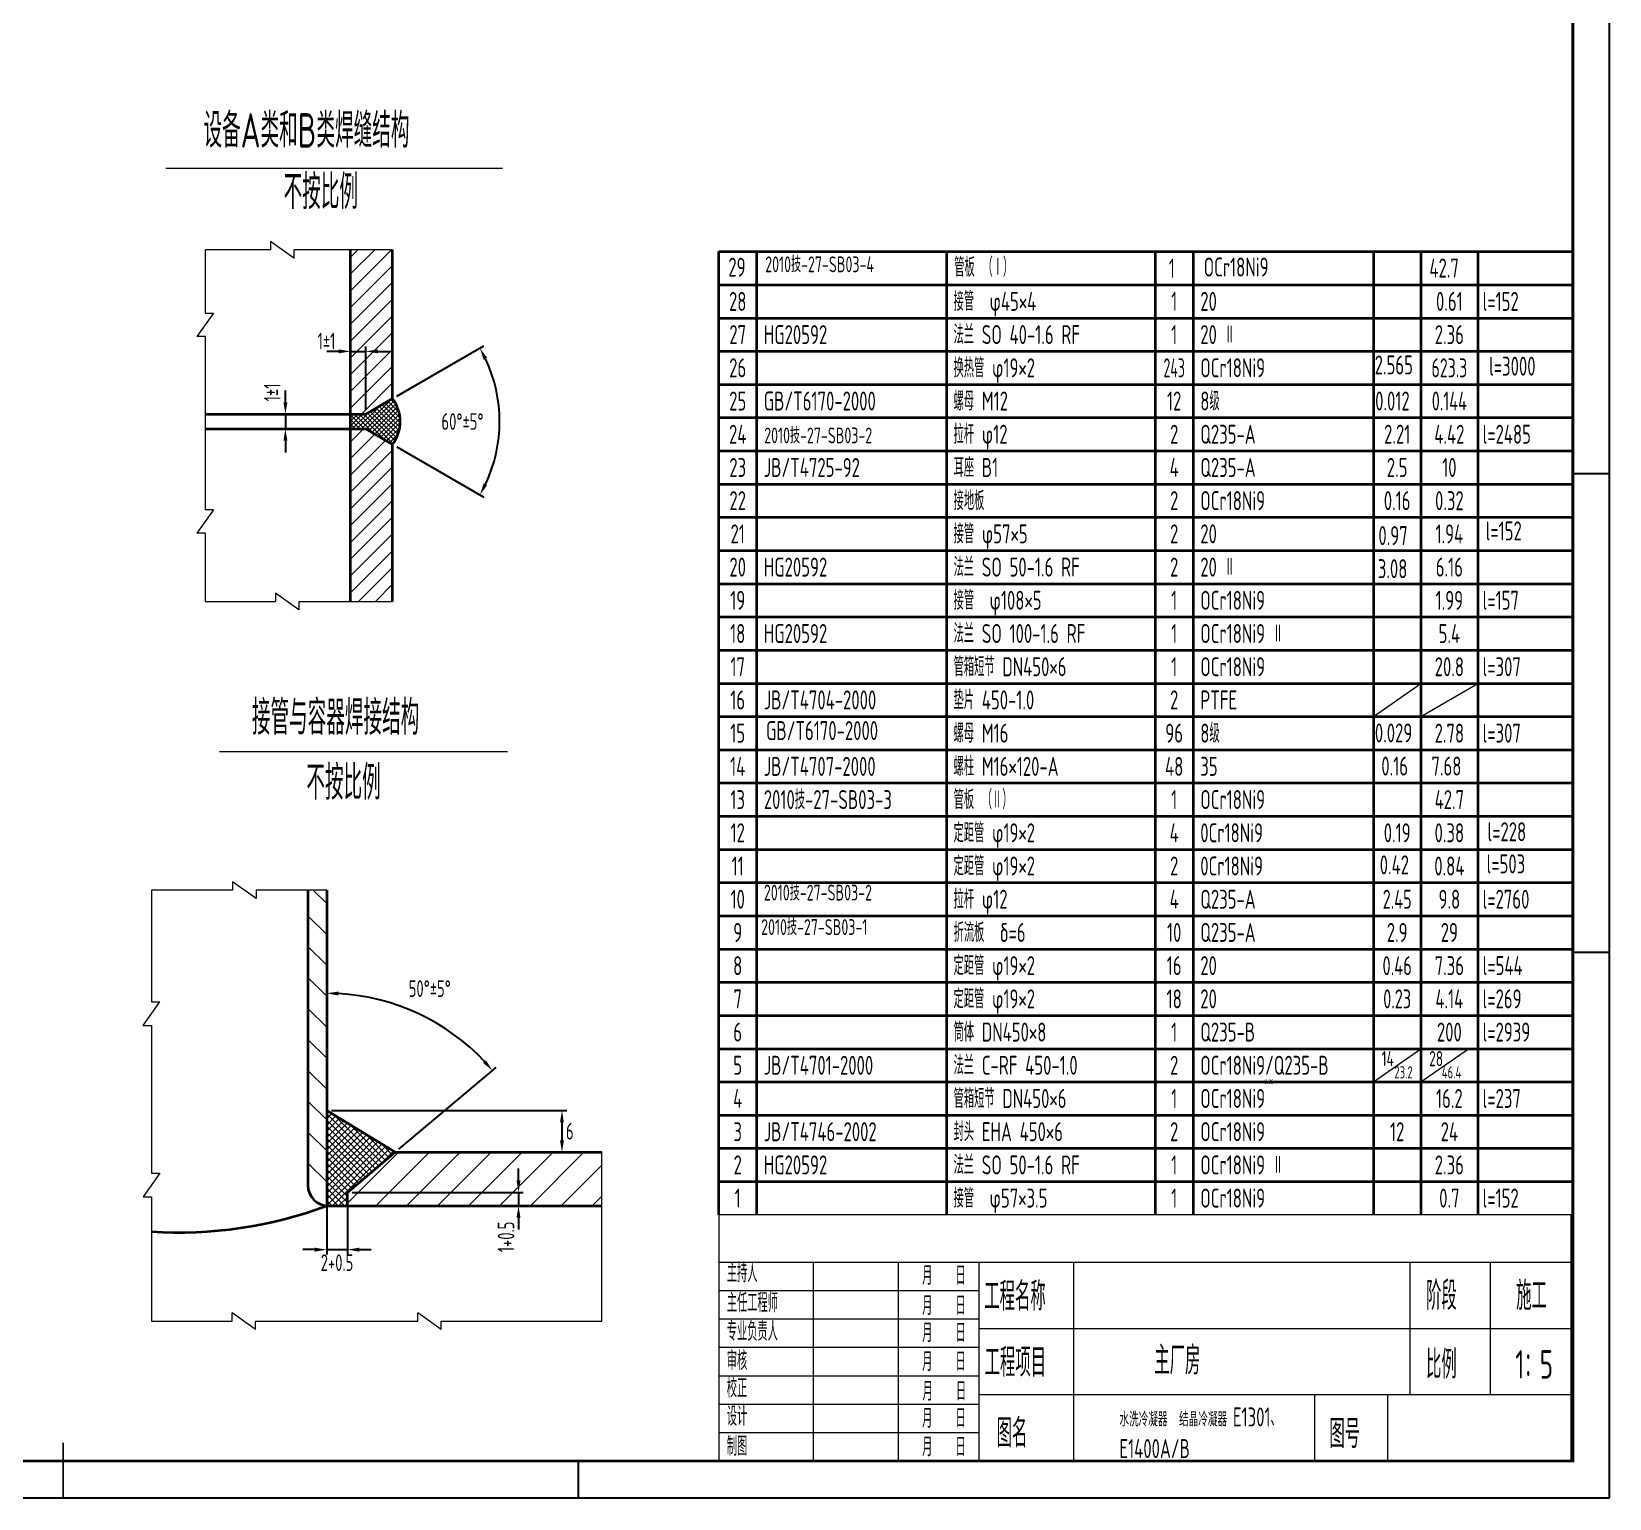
# Model space of a CAD drawing. Header units: millimetres. Extents: x -2894 to 367, y -1685 to 2915.
# Drawn here: x -1297 to 366, y -1685 to -139 of the extents above; entities that cross this region are included whole.
import ezdxf
from ezdxf.enums import TextEntityAlignment as Align

# ---------------------------------------------------------------- set-up
doc = ezdxf.new("R2010")
doc.units = ezdxf.units.MM
doc.header["$MEASUREMENT"] = 0
doc.header["$PDMODE"] = 3
doc.header["$PDSIZE"] = 5
for name, pattern in [('ACAD_ISO04W100', [30, 24, -3, 0, -3]), ('ACAD_ISO05W100', [33, 24, -3, 0, -3, 0, -3]), ('XX', [4.5, 3, -1.5])]:
    doc.linetypes.add(name, pattern=pattern)
doc.layers.get('0').update_dxf_attribs({"color": 6, "linetype": 'XX'})
doc.layers.get('Defpoints').update_dxf_attribs({"linetype": 'CONTINUOUS'})
doc.layers.add('4', color=3, linetype='CONTINUOUS')
for name, color, linetype, lineweight in [('中心线', 1, 'ACAD_ISO04W100', 18), ('双点划线', 5, 'ACAD_ISO05W100', 18), ('标注', 7, 'CONTINUOUS', 18), ('粗实线', 4, 'CONTINUOUS', 70), ('细实线', 7, 'CONTINUOUS', 18)]:
    doc.layers.add(name, color=color, linetype=linetype, lineweight=lineweight)
doc.styles.add('HGCAD', font='gbenor.shx', dxfattribs={"width": 0.75, "bigfont": 'gbcbig.shx'})
doc.dimstyles.new('HGCAD$0', dxfattribs={"dimscale": 5, "dimtxt": 3.5, "dimasz": 2.5, "dimexe": 1, "dimexo": 1, "dimgap": 1, "dimtad": 1, "dimdec": 0, "dimdsep": 46, "dimtxsty": 'HGCAD', "dimcen": 0, "dimadec": 0, "dimazin": 0, "dimtfac": 1, "dimtdec": 0, "dimtix": 1, "dimtmove": 2, "dimatfit": 0, "dimfxl": 0, "dimtolj": 1, "dimarcsym": 0})
doc.dimstyles.new('HGCAD$2', dxfattribs={"dimscale": 5, "dimtxt": 3.5, "dimasz": 2.5, "dimexe": 1, "dimexo": 1, "dimgap": 1, "dimtad": 2, "dimtih": 1, "dimdec": 0, "dimdsep": 46, "dimtxsty": 'HGCAD', "dimcen": 0, "dimadec": 0, "dimazin": 0, "dimtfac": 1, "dimtdec": 0, "dimtix": 1, "dimtmove": 2, "dimatfit": 0, "dimfxl": 0, "dimtolj": 1, "dimarcsym": 0})

# ---------------------------------------------------------------- blocks, each defined once
blk = doc.blocks.new('HGCAD#HGTFMXB~HGCAD明细表')
at = {"color": 4}
for p, q in [((-180, 0), (-180, 7)), ((-172, 0), (-172, 7)), ((-132, 0), (-132, 7)), ((-88, 0), (-88, 7)), ((-80, 0), (-80, 7)), ((-42, 0), (-42, 7)), ((-32, 0), (-32, 7)), ((-20, 0), (-20, 7))]:
    blk.add_line(p, q, dxfattribs=at)
at = {"color": 7, "linetype": 'Continuous', "lineweight": 35}
blk.add_line((-180, 7), (0, 7), dxfattribs=at)
at = {"color": 7, "linetype": 'Continuous', "lineweight": 35, "style": 'HGCAD', "width": 0.75, "flags": 8}
for tag, p in [('NO', (-176, 3.5)), ('NUM', (-84, 3.5)), ('ONE', (-37, 3.5)), ('ALL', (-26, 3.5))]:
    blk.add_attdef(tag, text='', height=4, dxfattribs=at).set_placement(p, align=Align.MIDDLE)
for tag, p in [('PARTNO', (-170.5, 3.5)), ('PARTNAME', (-130.5, 3.5)), ('MATERIAL', (-78.5, 3.5)), ('NOTICE', (-19, 3.5))]:
    blk.add_attdef(tag, text='', height=4, dxfattribs=at).set_placement(p, align=Align.MIDDLE_LEFT)
blk = doc.blocks.new('*D32')
at = {"layer": 'Defpoints', "color": 0, "linetype": 'ByBlock'}
for p in [(-985.8, -1044.1), (-860.4, -1190.4), (-913.6, -1320.5), (-963.9, -1362.7), (-985.8, -1377)]:
    blk.add_point(p, dxfattribs=at)
at = {"layer": '中心线', "color": 0, "linetype": 'ByBlock', "lineweight": -2}
blk.add_line((-909.8, -1317.3), (-807.2, -1231.2), dxfattribs=at)
blk.add_arc((-985.8, -1381.1), 228.2, 43.1387, 86.8613, dxfattribs=at)
at = {"layer": '中心线', "color": 0, "linetype": 'ByBlock'}
for points in [[(-973.4, -1155.3), (-973.3, -1151.1), (-985.8, -1152.9)], [(-817.8, -1223.7), (-820.9, -1226.4), (-811, -1234.4)]]:
    blk.add_solid(points, dxfattribs=at)
at = {"layer": '中心线', "color": 0, "linetype": 'ByBlock', "insert": (-877.2, -1148), "char_height": 17.5, "attachment_point": 5, "style": 'HGCAD'}
blk.add_mtext('\\A1;50°±5°', dxfattribs=at)
blk = doc.blocks.new('*D33')
at = {"layer": 'Defpoints', "color": 0, "linetype": 'ByBlock'}
for p in [(-985.8, -1276.4), (-913.6, -1320.5), (-737.8, -1320.5)]:
    blk.add_point(p, dxfattribs=at)
at = {"layer": '中心线', "color": 0, "linetype": 'ByBlock', "lineweight": -2}
for p, q in [((-980.8, -1276.4), (-732.8, -1276.4)), ((-737.8, -1288.9), (-737.8, -1308)), ((-908.6, -1320.5), (-732.8, -1320.5))]:
    blk.add_line(p, q, dxfattribs=at)
at = {"layer": '中心线', "color": 0, "linetype": 'ByBlock'}
for points in [[(-739.9, -1288.9), (-735.8, -1288.9), (-737.8, -1276.4)], [(-739.9, -1308), (-735.8, -1308), (-737.8, -1320.5)]]:
    blk.add_solid(points, dxfattribs=at)
at = {"layer": '中心线', "color": 0, "linetype": 'ByBlock', "insert": (-729.6, -1298.4), "char_height": 17.5, "attachment_point": 5, "style": 'HGCAD'}
blk.add_mtext('\\A1;6', dxfattribs=at)
blk = doc.blocks.new('*D34')
at = {"layer": 'Defpoints', "color": 0, "linetype": 'ByBlock'}
for p in [(-963.9, -1362.7), (-883.2, -1377), (-783.6, -1377)]:
    blk.add_point(p, dxfattribs=at)
at = {"layer": '中心线', "color": 0, "linetype": 'ByBlock', "lineweight": -2}
for p, q in [((-783.6, -1350.2), (-783.6, -1337.7)), ((-958.9, -1362.7), (-778.6, -1362.7)), ((-783.6, -1362.7), (-783.6, -1377)), ((-878.2, -1377), (-778.6, -1377)), ((-783.6, -1389.5), (-783.6, -1402))]:
    blk.add_line(p, q, dxfattribs=at)
at = {"layer": '中心线', "color": 0, "linetype": 'ByBlock'}
for points in [[(-785.7, -1350.2), (-781.5, -1350.2), (-783.6, -1362.7)], [(-785.7, -1389.5), (-781.5, -1389.5), (-783.6, -1377)]]:
    blk.add_solid(points, dxfattribs=at)
at = {"layer": '中心线', "color": 0, "linetype": 'ByBlock', "insert": (-796.8, -1409.7), "char_height": 17.5, "attachment_point": 5, "rotation": 90, "style": 'HGCAD'}
blk.add_mtext('\\A1;1+0.5', dxfattribs=at)
blk = doc.blocks.new('*D35')
at = {"layer": 'Defpoints', "color": 0, "linetype": 'ByBlock'}
for p in [(-985.8, -1373.5), (-963.9, -1373.6), (-963.9, -1423.1)]:
    blk.add_point(p, dxfattribs=at)
at = {"layer": '中心线', "color": 0, "linetype": 'ByBlock', "lineweight": -2}
for p, q in [((-985.8, -1378.5), (-985.8, -1428.1)), ((-963.9, -1378.6), (-963.9, -1428.1)), ((-998.3, -1423.1), (-1010.8, -1423.1)), ((-985.8, -1423.1), (-963.9, -1423.1)), ((-951.4, -1423.1), (-938.9, -1423.1))]:
    blk.add_line(p, q, dxfattribs=at)
at = {"layer": '中心线', "color": 0, "linetype": 'ByBlock'}
for points in [[(-998.3, -1421), (-998.3, -1425.2), (-985.8, -1423.1)], [(-951.4, -1421), (-951.4, -1425.2), (-963.9, -1423.1)]]:
    blk.add_solid(points, dxfattribs=at)
at = {"layer": '中心线', "color": 0, "linetype": 'ByBlock', "insert": (-974.9, -1436.8), "char_height": 17.5, "attachment_point": 5, "style": 'HGCAD'}
blk.add_mtext('\\A1;2+0.5', dxfattribs=at)
blk = doc.blocks.new('*D36')
at = {"layer": 'Defpoints', "color": 0, "linetype": 'ByBlock'}
for p in [(-944.7, -476.5), (-960.6, -521.2), (-944.7, -542.6)]:
    blk.add_point(p, dxfattribs=at)
at = {"layer": '中心线', "color": 0, "linetype": 'ByBlock', "lineweight": -2}
for p, q in [((-973.1, -476.5), (-985.6, -476.5)), ((-960.6, -516.2), (-960.6, -471.5)), ((-960.6, -476.5), (-944.7, -476.5)), ((-944.7, -537.6), (-944.7, -471.5)), ((-932.2, -476.5), (-919.7, -476.5))]:
    blk.add_line(p, q, dxfattribs=at)
at = {"layer": '中心线', "color": 0, "linetype": 'ByBlock'}
for points in [[(-973.1, -474.4), (-973.1, -478.5), (-960.6, -476.5)], [(-932.2, -474.4), (-932.2, -478.5), (-944.7, -476.5)]]:
    blk.add_solid(points, dxfattribs=at)
at = {"layer": '中心线', "color": 0, "linetype": 'ByBlock', "insert": (-986, -465.6), "char_height": 17.5, "attachment_point": 5, "style": 'HGCAD'}
blk.add_mtext('\\A1;1±1', dxfattribs=at)
blk = doc.blocks.new('*D37')
at = {"layer": 'Defpoints', "color": 0, "linetype": 'ByBlock'}
for p in [(-1029.3, -542.6), (-1029.3, -558.2), (-1029.3, -558.2)]:
    blk.add_point(p, dxfattribs=at)
at = {"layer": '中心线', "color": 0, "linetype": 'ByBlock', "lineweight": -2}
for p, q in [((-1029.3, -530.1), (-1029.3, -517.6)), ((-1029.3, -542.6), (-1029.3, -558.2)), ((-1029.3, -570.7), (-1029.3, -583.2))]:
    blk.add_line(p, q, dxfattribs=at)
at = {"layer": '中心线', "color": 0, "linetype": 'ByBlock'}
for points in [[(-1031.4, -530.1), (-1027.2, -530.1), (-1029.3, -542.6)], [(-1031.4, -570.7), (-1027.2, -570.7), (-1029.3, -558.2)]]:
    blk.add_solid(points, dxfattribs=at)
at = {"layer": '中心线', "color": 0, "linetype": 'ByBlock', "insert": (-1043.2, -519.7), "char_height": 17.5, "attachment_point": 5, "rotation": 90, "style": 'HGCAD'}
blk.add_mtext('\\A1;1±1', dxfattribs=at)
blk = doc.blocks.new('*D38')
at = {"layer": 'Defpoints', "color": 0, "linetype": 'ByBlock'}
for p in [(-916.3, -526.2), (-944.7, -542.6), (-944.7, -558.2), (-916.3, -574.6), (-806, -577.2)]:
    blk.add_point(p, dxfattribs=at)
at = {"layer": '中心线', "color": 0, "linetype": 'ByBlock', "lineweight": -2}
for p, q in [((-912, -523.7), (-820, -470.6)), ((-912, -577.1), (-820, -630.2))]:
    blk.add_line(p, q, dxfattribs=at)
blk.add_arc((-958.2, -550.4), 154.6, 334.6353, 25.3647, dxfattribs=at)
at = {"layer": '中心线', "color": 0, "linetype": 'ByBlock'}
for points in [[(-820.4, -485.2), (-816.7, -483.2), (-824.3, -473.1)], [(-816.7, -617.6), (-820.4, -615.6), (-824.3, -627.7)]]:
    blk.add_solid(points, dxfattribs=at)
at = {"layer": '中心线', "color": 0, "linetype": 'ByBlock', "insert": (-842.7, -550.4), "char_height": 17.5, "attachment_point": 5, "style": 'HGCAD'}
blk.add_mtext('\\A1;60°±5°', dxfattribs=at)

msp = doc.modelspace()

# ---------------------------------------------------------------- hatches: boundary and pattern name
at = {"layer": '中心线', "linetype": 'ByBlock', "ltscale": 5}
h = msp.add_hatch(dxfattribs=at)
h.set_pattern_fill('ANSI31', color=0, scale=100, style=0)
h.paths.add_polyline_path([(-916.3, -369.5), (-960.6, -369.5), (-960.6, -542.6), (-944.7, -542.6), (-916.3, -526.2)])
h.paths.add_polyline_path([(-916.3, -574.6), (-944.7, -558.2), (-960.6, -558.2), (-960.6, -740), (-916.3, -740)])
h = msp.add_hatch(dxfattribs=at)
h.set_pattern_fill('ANSI31', color=0, scale=7.26, angle=90, style=0)
h.set_pattern_definition([(135, (959.714, -4894.51), (-16.29916, -16.29916), [])])
h.paths.add_polyline_path([(-1005.5, -1355.2, 0.386299), (-985.8, -1376.9), (-985.8, -1044.1), (-1005.5, -1044.1)])
h = msp.add_hatch(dxfattribs=at)
h.set_pattern_fill('ANSI37', color=0, scale=1.452, style=0)
h.set_pattern_definition([(45, (959.7136, -4894.511), (-3.259833, 3.259833), []), (135, (959.7136, -4894.511), (-3.259833, -3.259833), [])])
h.paths.add_polyline_path([(-913.6, -1320.5), (-985.8, -1276.4), (-985.8, -1376.9, 0.024064), (-983.8, -1377), (-963.9, -1377), (-963.9, -1362.7)])
h = msp.add_hatch(dxfattribs=at)
h.set_pattern_fill('ANSI31', color=0, scale=7.26, style=0)
h.set_pattern_definition([(45, (959.714, -4894.51), (-16.29916, 16.29916), [])])
h.paths.add_polyline_path([(-695.7, -1377), (-695.7, -1320.5), (-913.6, -1320.5), (-963.9, -1362.7), (-963.9, -1377)])
at = {"layer": '细实线', "linetype": 'ByBlock', "ltscale": 5}
h = msp.add_hatch(dxfattribs=at)
h.set_pattern_fill('ANSI37', color=0, scale=1.089, style=0)
h.set_pattern_definition([(45, (722.3384, -5052.6854), (-2.4448747, 2.4448747), []), (135, (722.3384, -5052.6854), (-2.4448747, -2.4448747), [])])
h.paths.add_polyline_path([(-916.3, -526.2), (-944.7, -542.6), (-960.6, -542.6), (-960.6, -558.2), (-944.7, -558.2), (-916.3, -574.6, 0.334141)])

# ---------------------------------------------------------------- linework, layer by layer
at = {"layer": '4'}
for p, q in [((366.1, -1684.5), (366.1, 2913.9)), ((327.4, -605.3), (366.1, -605.3)), ((327.4, -1109.7), (366.1, -1109.7)), ((-720.3, -1684.5), (-720.3, -1645.8)), ((-2893, -1684.5), (366.1, -1684.5))]:
    msp.add_line(p, q, dxfattribs=at)
at = {"layer": '4', "const_width": 3.1}
msp.add_lwpolyline([(327.4, -1645.8), (327.4, 2875.2), (-2796.3, 2875.2), (-2796.3, -1645.8), (-369.3, -1645.8)], close=True, dxfattribs=at)
at = {"layer": '4', "const_width": 1.55}
msp.add_lwpolyline([(-1263.5, -1684.5), (-1263.5, -1626.4)], dxfattribs=at)
at = {"layer": '中心线', "color": 0, "linetype": 'ByBlock', "ltscale": 5}
for p, q in [((-1155.3, -283.3), (-800.6, -283.3)), ((-1045, -360.8), (-1045, -369.5)), ((-1020.3, -378.2), (-1045, -360.8)), ((-1020.3, -369.5), (-1020.3, -378.2)), ((-1105.2, -436.1), (-1122.6, -460.7)), ((-1113.9, -436.1), (-1105.2, -436.1)), ((-1113.9, -460.7), (-1122.6, -460.7)), ((-1105.2, -643.3), (-1122.6, -668)), ((-1105.2, -643.3), (-1113.9, -643.3)), ((-1113.9, -668), (-1122.6, -668)), ((-1015.1, -748.7), (-1039.8, -731.3)), ((-1039.8, -731.3), (-1039.8, -740)), ((-1015.1, -740), (-1015.1, -748.7)), ((-1098.7, -898.3), (-795.4, -898.3)), ((-1084.9, -1044.1), (-1170.4, -1044.1)), ((-1170.4, -1044.1), (-1170.4, -1162.1)), ((-1060.2, -1052.9), (-1084.9, -1035.4)), ((-1084.9, -1035.4), (-1084.9, -1044.1)), ((-1060.2, -1044.1), (-1060.2, -1052.9)), ((-985.8, -1044.1), (-1060.2, -1044.1)), ((-1179.1, -1186.8), (-1161.7, -1162.1)), ((-1170.4, -1162.1), (-1161.7, -1162.1)), ((-1179.1, -1186.8), (-1170.4, -1186.8)), ((-1170.4, -1186.8), (-1170.4, -1342.6)), ((-695.7, -1498.4), (-695.7, -1320.5)), ((-1161.7, -1342.6), (-1179.1, -1367.3)), ((-1170.4, -1342.6), (-1161.7, -1342.6)), ((-1179.1, -1367.3), (-1170.4, -1367.3)), ((-1170.4, -1367.3), (-1170.4, -1498.4)), ((-1060.8, -1507.1), (-1085.4, -1489.7)), ((-1085.4, -1498.4), (-1085.4, -1489.7)), ((-865.2, -1507.1), (-889.9, -1489.7)), ((-889.9, -1498.4), (-889.9, -1489.7)), ((-1170.4, -1498.4), (-1085.4, -1498.4)), ((-1060.8, -1498.4), (-889.9, -1498.4)), ((-1060.8, -1507.1), (-1060.8, -1498.4)), ((-865.2, -1498.4), (-695.7, -1498.4)), ((-865.2, -1507.1), (-865.2, -1498.4))]:
    msp.add_line(p, q, dxfattribs=at)
at = {"layer": '中心线', "color": 0, "linetype": 'ByBlock', "lineweight": 35, "ltscale": 5}
for p, q in [((-960.6, -740), (-960.6, -369.5)), ((-916.3, -526.2), (-916.3, -369.5)), ((-944.7, -542.6), (-916.3, -526.2)), ((-1113.9, -542.6), (-944.7, -542.6)), ((-1113.9, -558.2), (-944.7, -558.2)), ((-944.7, -558.2), (-916.3, -574.6)), ((-916.3, -740), (-916.3, -574.6))]:
    msp.add_line(p, q, dxfattribs=at)
for centre, radius, start, end in [((-948.5, -550.4), 40.2, 323.0468, 36.9532), ((-1142, -956.8), 448.2, 266.3607, 290.3857)]:
    msp.add_arc(centre, radius, start, end, dxfattribs=at)
at = {"layer": '双点划线', "color": 0, "linetype": 'ByBlock', "lineweight": 35}
for p, q in [((-572.6, -1386.3), (-572.6, -371.3)), ((-572.6, -371.3), (327.4, -371.3)), ((-532.6, -1386.3), (-532.6, -371.3)), ((-332.6, -371.3), (-332.6, -1386.3)), ((-112.6, -371.3), (-112.6, -1386.3)), ((-72.6, -371.3), (-72.6, -1386.3)), ((117.4, -371.3), (117.4, -1386.3)), ((167.4, -371.3), (167.4, -1386.3)), ((227.4, -371.3), (227.4, -1386.3)), ((-572.6, -476.3), (327.4, -476.3))]:
    msp.add_line(p, q, dxfattribs=at)
at = {"layer": '标注'}
for p, q in [((117.4, -861.3), (167.4, -826.3)), ((167.4, -861.3), (227.4, -826.3)), ((-572.6, -1106.3), (-532.6, -1106.3)), ((117.4, -1246.3), (167.4, -1211.3)), ((167.4, -1246.3), (217.4, -1211.3))]:
    msp.add_line(p, q, dxfattribs=at)
at = {"layer": '粗实线', "color": 0, "linetype": 'ByBlock', "lineweight": 35, "ltscale": 5}
for p, q in [((-1005.5, -1044.1), (-1005.5, -1355.2)), ((-985.8, -1044.1), (-985.8, -1377)), ((-913.6, -1320.5), (-985.8, -1276.4)), ((-963.9, -1362.7), (-913.6, -1320.5)), ((-913.6, -1320.5), (-695.7, -1320.5)), ((-963.9, -1377), (-963.9, -1362.7)), ((-983.8, -1377), (-695.7, -1377))]:
    msp.add_line(p, q, dxfattribs=at)
msp.add_arc((-983.8, -1355.2), 21.8, 180, 270, dxfattribs=at)
at = {"layer": '细实线', "color": 0, "linetype": 'ByBlock', "ltscale": 5}
for p, q in [((-1045, -369.5), (-1113.9, -369.5)), ((-1113.9, -369.5), (-1113.9, -436.1)), ((-916.3, -369.5), (-1020.3, -369.5)), ((-1113.9, -460.7), (-1113.9, -643.3)), ((-1113.9, -668), (-1113.9, -740)), ((-1113.9, -740), (-1039.8, -740)), ((-1015.1, -740), (-916.3, -740))]:
    msp.add_line(p, q, dxfattribs=at)
at = {"layer": '细实线', "color": 0}
for p, q in [((-572.6, -1386.3), (-572.6, -1645.8)), ((325.7, -1386.3), (-572.6, -1386.3)), ((325.7, -1645.8), (325.7, -1386.3)), ((-572.6, -1436.2), (325.7, -1436.2)), ((-472.8, -1645.8), (-472.8, -1436.2)), ((-383, -1436.2), (-383, -1436.2)), ((-383, -1645.8), (-383, -1436.2)), ((-298.1, -1645.8), (-298.1, -1436.2)), ((-198.3, -1645.8), (-198.3, -1436.2)), ((156, -1575.9), (156, -1436.2)), ((240.9, -1575.9), (240.9, -1436.2)), ((-572.6, -1466.1), (-298.1, -1466.1)), ((-572.6, -1496.1), (-298.1, -1496.1)), ((-298.1, -1506.1), (325.7, -1506.1)), ((-298.1, -1506.1), (325.7, -1506.1)), ((-572.6, -1526), (-298.1, -1526)), ((-572.6, -1556), (-298.1, -1556)), ((-298.1, -1575.9), (325.7, -1575.9)), ((55.3, -1575.9), (55.3, -1645.8)), ((132.2, -1575.9), (132.2, -1645.8)), ((-572.6, -1585.9), (-298.1, -1585.9)), ((-572.6, -1615.9), (-298.1, -1615.9)), ((-572.6, -1645.8), (325.7, -1645.8))]:
    msp.add_line(p, q, dxfattribs=at)

# ---------------------------------------------------------------- block references
at = {"layer": '中心线', "color": 0, "linetype": 'ByBlock', "ltscale": 5, "xscale": 5, "yscale": 5, "zscale": 5}
for p, values in [((327.4, -441.3), {'NO': '28', 'PARTNAME': '接管  φ45×4', 'NUM': '1', 'MATERIAL': '20', 'ALL': '0.61', 'NOTICE': 'l=152'}), ((327.4, -476.3), {'NO': '27', 'PARTNO': 'HG20592', 'PARTNAME': '法兰 SO 40-1.6 RF', 'NUM': '1', 'MATERIAL': '20 Ⅱ', 'ALL': '2.36'}), ((327.4, -581.3), {'NO': '24', 'PARTNAME': '拉杆 φ12', 'NUM': '2', 'MATERIAL': 'Q235-A', 'ONE': '2.21', 'ALL': '4.42', 'NOTICE': 'l=2485'}), ((327.4, -616.3), {'NO': '23', 'PARTNO': 'JB/T4725-92', 'PARTNAME': '耳座 B1', 'NUM': '4', 'MATERIAL': 'Q235-A', 'ONE': '2.5', 'ALL': '10'}), ((327.4, -651.3), {'NO': '22', 'PARTNAME': '接地板', 'NUM': '2', 'MATERIAL': 'OCr18Ni9', 'ONE': '0.16', 'ALL': '0.32'}), ((327.4, -686.3), {'NO': '21', 'PARTNAME': '接管 φ57×5', 'NUM': '2', 'MATERIAL': '20', 'ALL': '1.94'}), ((327.4, -721.3), {'NO': '20', 'PARTNO': 'HG20592', 'PARTNAME': '法兰 SO 50-1.6 RF', 'NUM': '2', 'MATERIAL': '20 Ⅱ', 'ALL': '6.16'}), ((327.4, -756.3), {'NO': '19', 'PARTNAME': '接管  φ108×5', 'NUM': '1', 'MATERIAL': 'OCr18Ni9', 'ALL': '1.99', 'NOTICE': 'l=157'}), ((327.4, -791.3), {'NO': '18', 'PARTNO': 'HG20592', 'PARTNAME': '法兰 SO 100-1.6 RF', 'NUM': '1', 'MATERIAL': 'OCr18Ni9 Ⅱ', 'ALL': '5.4'}), ((327.4, -826.3), {'NO': '17', 'PARTNAME': '管箱短节 DN450×6', 'NUM': '1', 'MATERIAL': 'OCr18Ni9', 'ALL': '20.8', 'NOTICE': 'l=307'}), ((327.4, -861.3), {'NO': '16', 'PARTNO': 'JB/T4704-2000', 'PARTNAME': '垫片 450-1.0', 'NUM': '2', 'MATERIAL': 'PTFE'}), ((327.4, -896.3), {'NO': '15', 'PARTNAME': '螺母 M16', 'NUM': '96', 'MATERIAL': '8级', 'ALL': '2.78', 'NOTICE': 'l=307'}), ((327.4, -931.3), {'NO': '14', 'PARTNO': 'JB/T4707-2000', 'PARTNAME': '螺柱 M16×120-A', 'NUM': '48', 'MATERIAL': '35'}), ((327.4, -1001.3), {'NO': '12', 'PARTNAME': '定距管 φ19×2', 'NUM': '4', 'MATERIAL': '0Cr18Ni9', 'ONE': '0.19', 'ALL': '0.38'}), ((327.4, -1036.3), {'NO': '11', 'PARTNAME': '定距管 φ19×2', 'NUM': '2', 'MATERIAL': '0Cr18Ni9', 'ALL': '0.84'}), ((327.4, -1106.3), {'NO': '9', 'PARTNAME': '折流板  δ=6', 'NUM': '10', 'MATERIAL': 'Q235-A', 'ONE': '2.9', 'ALL': '29'}), ((327.4, -1211.3), {'NO': '6', 'PARTNAME': '筒体 DN450×8', 'NUM': '1', 'MATERIAL': 'Q235-B', 'ALL': '200', 'NOTICE': 'l=2939'}), ((327.4, -1246.3), {'NO': '5', 'PARTNO': 'JB/T4701-2000', 'PARTNAME': '法兰 C-RF 450-1.0', 'NUM': '2', 'MATERIAL': 'OCr18Ni9/Q235-B'}), ((327.4, -1281.3), {'NO': '4', 'PARTNAME': '管箱短节 DN450×6', 'NUM': '1', 'MATERIAL': 'OCr18Ni9', 'ALL': '16.2', 'NOTICE': 'l=237'}), ((327.4, -1316.3), {'NO': '3', 'PARTNO': 'JB/T4746-2002', 'PARTNAME': '封头 EHA 450×6', 'NUM': '2', 'MATERIAL': 'OCr18Ni9', 'ONE': '12', 'ALL': '24'})]:
    msp.add_blockref('HGCAD#HGTFMXB~HGCAD明细表', p, dxfattribs=at).add_auto_attribs(values)
at = {"layer": '中心线', "color": 0, "linetype": 'ByBlock', "ltscale": 5}
ref = msp.add_blockref('HGCAD#HGTFMXB~HGCAD明细表', (327.4, -511.3), dxfattribs=dict(at, xscale=5, yscale=5, zscale=5))
ref.add_attrib('NO', '26', dxfattribs={"layer": '0', "color": 7, "linetype": 'Continuous', "lineweight": 35, "height": 20, "style": 'HGCAD', "width": 0.75, "flags": 8}).set_placement((-552.6, -493.8), align=Align.MIDDLE)
ref.add_attrib('PARTNAME', '换热管 φ19×2', dxfattribs={"layer": '0', "color": 7, "linetype": 'Continuous', "lineweight": 35, "height": 20, "style": 'HGCAD', "width": 0.75, "flags": 8}).set_placement((-325.1, -493.8), align=Align.MIDDLE_LEFT)
ref.add_attrib('NUM', '243', dxfattribs={"layer": '0', "color": 7, "linetype": 'Continuous', "lineweight": 35, "height": 20, "style": 'HGCAD', "width": 0.62, "flags": 8}).set_placement((-92.6, -493.8), align=Align.MIDDLE)
ref.add_attrib('MATERIAL', 'OCr18Ni9', dxfattribs={"layer": '0', "color": 7, "linetype": 'Continuous', "lineweight": 35, "height": 20, "style": 'HGCAD', "width": 0.75, "flags": 8}).set_placement((-65.1, -493.8), align=Align.MIDDLE_LEFT)
ref.add_attrib('ALL', '623.3', dxfattribs={"layer": '0', "color": 7, "linetype": 'Continuous', "lineweight": 35, "height": 20, "style": 'HGCAD', "width": 0.71, "flags": 8}).set_placement((197.4, -493.8), align=Align.MIDDLE)
ref = msp.add_blockref('HGCAD#HGTFMXB~HGCAD明细表', (327.4, -546.3), dxfattribs=dict(at, xscale=5, yscale=5, zscale=5))
ref.add_attrib('NO', '25', dxfattribs={"layer": '0', "color": 7, "linetype": 'Continuous', "lineweight": 35, "height": 20, "style": 'HGCAD', "width": 0.75, "flags": 8}).set_placement((-552.6, -528.8), align=Align.MIDDLE)
ref.add_attrib('PARTNO', 'GB/T6170-2000', dxfattribs={"layer": '0', "color": 7, "linetype": 'Continuous', "lineweight": 35, "height": 20, "style": 'HGCAD', "width": 0.75, "flags": 8}).set_placement((-525.1, -528.8), align=Align.MIDDLE_LEFT)
ref.add_attrib('PARTNAME', '螺母 M12', dxfattribs={"layer": '0', "color": 7, "linetype": 'Continuous', "lineweight": 35, "height": 20, "style": 'HGCAD', "width": 0.75, "flags": 8}).set_placement((-325.1, -528.8), align=Align.MIDDLE_LEFT)
ref.add_attrib('NUM', '12', dxfattribs={"layer": '0', "color": 7, "linetype": 'Continuous', "lineweight": 35, "height": 20, "style": 'HGCAD', "width": 0.75, "flags": 8}).set_placement((-92.6, -528.8), align=Align.MIDDLE)
ref.add_attrib('MATERIAL', '8级', dxfattribs={"layer": '0', "color": 7, "linetype": 'Continuous', "lineweight": 35, "height": 20, "style": 'HGCAD', "width": 0.75, "flags": 8}).set_placement((-65.1, -528.8), align=Align.MIDDLE_LEFT)
ref.add_attrib('ALL', '0.144', dxfattribs={"layer": '0', "color": 7, "linetype": 'Continuous', "lineweight": 35, "height": 20, "style": 'HGCAD', "width": 0.73, "flags": 8}).set_placement((197.4, -528.8), align=Align.MIDDLE)
ref = msp.add_blockref('HGCAD#HGTFMXB~HGCAD明细表', (327.4, -1071.3), dxfattribs=dict(at, xscale=5, yscale=5, zscale=5))
ref.add_attrib('NO', '10', dxfattribs={"layer": '0', "color": 7, "linetype": 'Continuous', "lineweight": 35, "height": 20, "style": 'HGCAD', "width": 0.75, "flags": 8}).set_placement((-552.6, -1053.8), align=Align.MIDDLE)
ref.add_attrib('PARTNAME', '拉杆 φ12', dxfattribs={"layer": '0', "color": 7, "linetype": 'Continuous', "lineweight": 35, "height": 20, "style": 'HGCAD', "width": 0.75, "flags": 8}).set_placement((-325.1, -1053.8), align=Align.MIDDLE_LEFT)
ref.add_attrib('NUM', '4', dxfattribs={"layer": '0', "color": 7, "linetype": 'Continuous', "lineweight": 35, "height": 20, "style": 'HGCAD', "width": 0.75, "flags": 8}).set_placement((-92.6, -1053.8), align=Align.MIDDLE)
ref.add_attrib('MATERIAL', 'Q235-A', dxfattribs={"layer": '0', "color": 7, "linetype": 'Continuous', "lineweight": 35, "height": 20, "style": 'HGCAD', "width": 0.75, "flags": 8}).set_placement((-65.1, -1053.8), align=Align.MIDDLE_LEFT)
ref.add_attrib('ONE', '2.45', dxfattribs={"layer": '0', "color": 7, "linetype": 'Continuous', "lineweight": 35, "height": 20, "style": 'HGCAD', "width": 0.73, "flags": 8}).set_placement((142.4, -1053.8), align=Align.MIDDLE)
ref.add_attrib('ALL', '9.8', dxfattribs={"layer": '0', "color": 7, "linetype": 'Continuous', "lineweight": 35, "height": 20, "style": 'HGCAD', "width": 0.75, "flags": 8}).set_placement((197.4, -1053.8), align=Align.MIDDLE)
ref.add_attrib('NOTICE', 'l=2760', dxfattribs={"layer": '0', "color": 7, "linetype": 'Continuous', "lineweight": 35, "height": 20, "style": 'HGCAD', "width": 0.75, "flags": 8}).set_placement((232.4, -1053.8), align=Align.MIDDLE_LEFT)
ref = msp.add_blockref('HGCAD#HGTFMXB~HGCAD明细表', (327.4, -1141.3), dxfattribs=dict(at, xscale=5, yscale=5, zscale=5))
ref.add_attrib('NO', '8', dxfattribs={"layer": '0', "color": 7, "linetype": 'Continuous', "lineweight": 35, "height": 20, "style": 'HGCAD', "width": 0.75, "flags": 8}).set_placement((-552.6, -1123.8), align=Align.MIDDLE)
ref.add_attrib('PARTNAME', '定距管 φ19×2', dxfattribs={"layer": '0', "color": 7, "linetype": 'Continuous', "lineweight": 35, "height": 20, "style": 'HGCAD', "width": 0.75, "flags": 8}).set_placement((-325.1, -1123.8), align=Align.MIDDLE_LEFT)
ref.add_attrib('NUM', '16', dxfattribs={"layer": '0', "color": 7, "linetype": 'Continuous', "lineweight": 35, "height": 20, "style": 'HGCAD', "width": 0.75, "flags": 8}).set_placement((-92.6, -1123.8), align=Align.MIDDLE)
ref.add_attrib('MATERIAL', '20', dxfattribs={"layer": '0', "color": 7, "linetype": 'Continuous', "lineweight": 35, "height": 20, "style": 'HGCAD', "width": 0.75, "flags": 8}).set_placement((-65.1, -1123.8), align=Align.MIDDLE_LEFT)
ref.add_attrib('ONE', '0.46', dxfattribs={"layer": '0', "color": 7, "linetype": 'Continuous', "lineweight": 35, "height": 20, "style": 'HGCAD', "width": 0.74, "flags": 8}).set_placement((142.4, -1123.8), align=Align.MIDDLE)
ref.add_attrib('ALL', '7.36', dxfattribs={"layer": '0', "color": 7, "linetype": 'Continuous', "lineweight": 35, "height": 20, "style": 'HGCAD', "width": 0.75, "flags": 8}).set_placement((197.4, -1123.8), align=Align.MIDDLE)
ref.add_attrib('NOTICE', 'l=544', dxfattribs={"layer": '0', "color": 7, "linetype": 'Continuous', "lineweight": 35, "height": 20, "style": 'HGCAD', "width": 0.75, "flags": 8}).set_placement((232.4, -1123.8), align=Align.MIDDLE_LEFT)
ref = msp.add_blockref('HGCAD#HGTFMXB~HGCAD明细表', (327.4, -1176.3), dxfattribs=dict(at, xscale=5, yscale=5, zscale=5))
ref.add_attrib('NO', '7', dxfattribs={"layer": '0', "color": 7, "linetype": 'Continuous', "lineweight": 35, "height": 20, "style": 'HGCAD', "width": 0.75, "flags": 8}).set_placement((-552.6, -1158.8), align=Align.MIDDLE)
ref.add_attrib('PARTNAME', '定距管 φ19×2', dxfattribs={"layer": '0', "color": 7, "linetype": 'Continuous', "lineweight": 35, "height": 20, "style": 'HGCAD', "width": 0.75, "flags": 8}).set_placement((-325.1, -1158.8), align=Align.MIDDLE_LEFT)
ref.add_attrib('NUM', '18', dxfattribs={"layer": '0', "color": 7, "linetype": 'Continuous', "lineweight": 35, "height": 20, "style": 'HGCAD', "width": 0.75, "flags": 8}).set_placement((-92.6, -1158.8), align=Align.MIDDLE)
ref.add_attrib('MATERIAL', '20', dxfattribs={"layer": '0', "color": 7, "linetype": 'Continuous', "lineweight": 35, "height": 20, "style": 'HGCAD', "width": 0.75, "flags": 8}).set_placement((-65.1, -1158.8), align=Align.MIDDLE_LEFT)
ref.add_attrib('ONE', '0.23', dxfattribs={"layer": '0', "color": 7, "linetype": 'Continuous', "lineweight": 35, "height": 20, "style": 'HGCAD', "width": 0.73, "flags": 8}).set_placement((142.4, -1158.8), align=Align.MIDDLE)
ref.add_attrib('ALL', '4.14', dxfattribs={"layer": '0', "color": 7, "linetype": 'Continuous', "lineweight": 35, "height": 20, "style": 'HGCAD', "width": 0.75, "flags": 8}).set_placement((197.4, -1158.8), align=Align.MIDDLE)
ref.add_attrib('NOTICE', 'l=269', dxfattribs={"layer": '0', "color": 7, "linetype": 'Continuous', "lineweight": 35, "height": 20, "style": 'HGCAD', "width": 0.75, "flags": 8}).set_placement((232.4, -1158.8), align=Align.MIDDLE_LEFT)
at = {"layer": '中心线', "ltscale": 5, "xscale": 5, "yscale": 5, "zscale": 5}
for p, values in [((327.4, -1351.3), {'NO': '2', 'PARTNO': 'HG20592', 'PARTNAME': '法兰 SO 50-1.6 RF', 'NUM': '1', 'MATERIAL': 'OCr18Ni9 Ⅱ', 'ALL': '2.36'}), ((327.4, -1386.3), {'NO': '1', 'PARTNAME': '接管  φ57×3.5', 'NUM': '1', 'MATERIAL': 'OCr18Ni9', 'ALL': '0.7', 'NOTICE': 'l=152'})]:
    msp.add_blockref('HGCAD#HGTFMXB~HGCAD明细表', p, dxfattribs=at).add_auto_attribs(values)
at = {"layer": '双点划线', "xscale": 5, "yscale": 5, "zscale": 5}
msp.add_blockref('HGCAD#HGTFMXB~HGCAD明细表', (327.4, -966.3), dxfattribs=at).add_auto_attribs({'NO': '13', 'PARTNO': '2010技-27-SB03-3', 'PARTNAME': '管板 （Ⅱ）', 'NUM': '1', 'MATERIAL': 'OCr18Ni9', 'ALL': '42.7'})

# ---------------------------------------------------------------- texts
at = {"layer": '中心线', "color": 0, "linetype": 'ByBlock', "ltscale": 5, "char_height": 36.3, "attachment_point": 1, "style": 'HGCAD'}
for s, insert, width in [('设备A类和B类焊缝结构', (-1115.6, -225.4), 335.802), ('不按比例', (-1031.2, -290.3), 126.991), ('接管与容器焊接结构', (-1064.6, -844.2), 264.37), ('不按比例', (-1007.2, -912.7), 122.154)]:
    msp.add_mtext(s, dxfattribs=dict(at, insert=insert, width=width))
at = {"layer": '双点划线', "color": 0, "linetype": 'ByBlock', "lineweight": 35, "char_height": 20, "attachment_point": 1, "style": 'HGCAD'}
for s, insert, width in [('29', (-562.5, -377.7), 23.699), ('{\\H0.8333x;\\C7;2010技-27-SB03-4}', (-523.6, -376.4), 200), ('管板 （Ⅰ）', (-324.4, -377.7), 158.796), ('1', (-98.3, -378.9), 10.371), ('OCr18Ni9', (-61.5, -377.6), 109.437), ('42.7', (176.4, -378.7), 44.109)]:
    msp.add_mtext(s, dxfattribs=dict(at, insert=insert, width=width))
at = {"layer": '双点划线', "color": 0, "linetype": 'ByBlock', "attachment_point": 1, "style": 'HGCAD'}
for s, insert, char_height, width in [('2.565', (118.7, -480.8), 20, 45.21), ('0.012', (119.2, -518.8), 20, 45.21), ('0.97', (122.6, -660.6), 20, 45.21), ('3.08', (122, -695.5), 20, 45.21), ('0.029', (118.9, -868.6), 20, 45.21), ('0.16', (125.7, -903.5), 20, 45.21), ('7.68', (178.5, -903.5), 20, 45.21), ('l=228', (237.6, -972.7), 20, 74.263), ('0.42', (124, -1007.6), 20, 45.21), ('l=503', (236.6, -1006.6), 20, 74.263), ('2.36', (2.6, -1243.5), 5, 9.541)]:
    msp.add_mtext(s, dxfattribs=dict(at, insert=insert, char_height=char_height, width=width))
at = {"layer": '双点划线', "char_height": 20, "attachment_point": 1, "style": 'HGCAD'}
for s, insert, width in [('{\\C0;l=3000}', (239.3, -482.1), 77.879), ('{\\H0.8333x;\\C7;2010技-27-SB03-2}', (-524.7, -556.7), 195.317), ('{\\C0;l=152}', (235.6, -655.7), 77.879), ('{\\C0;GB/T6170-2000}', (-522.7, -866.1), 195.317), ('{\\H0.8333x;\\C7;2010技-27-SB03-2}', (-525, -1038.5), 195.317), ('{\\H0.8333x;\\C7;2010技-27-SB03-1}', (-527.9, -1074.8), 195.317)]:
    msp.add_mtext(s, dxfattribs=dict(at, insert=insert, width=width))
at = {"layer": '标注', "attachment_point": 1, "style": 'HGCAD'}
for s, insert, char_height, width in [('14', (126.1, -1213.8), 16, 31.015), ('28', (176.1, -1213.8), 16, 31.015), ('23.2', (139.4, -1229.8), 12.8, 24.812), ('46.4', (189.4, -1229.8), 12.8, 24.812)]:
    msp.add_mtext(s, dxfattribs=dict(at, insert=insert, char_height=char_height, width=width))
at = {"layer": '细实线', "color": 0, "ltscale": 5, "attachment_point": 1, "style": 'HGCAD'}
for s, insert, char_height, width in [('{\\H0.6667x;\\C7;主持人}', (-564.1, -1437.5), 29.945, 56.639), ('{\\C7;  月   日}', (-374.4, -1440.3), 19.963, 69.257), ('{\\C7;工程名称}', (-292.8, -1457.3), 30, 94.261), ('{\\C7;阶段}', (172.8, -1456.6), 30, 52.044), ('{\\C7;施工}', (267.8, -1456.6), 30, 52.044), ('{\\H0.6667x;\\C7;主任工程师}', (-564.1, -1469.1), 29.945, 85.032), ('{\\C7;  月   日}', (-374.4, -1472.1), 19.963, 69.257), ('{\\H0.6667x;\\C7;专业负责人}', (-564.1, -1499.2), 29.945, 92.469), ('{\\C7;  月   日}', (-374.4, -1500.7), 19.963, 69.257), ('{\\H0.6667x;\\C7;审核}', (-564.1, -1530.1), 29.945, 92.469), ('{\\C7;工程项目}', (-292.4, -1527), 30, 81.418), ('{\\C7;主厂房}', (-113.6, -1524.8), 30, 122.598), ('{\\C7;比例}', (172.8, -1529), 30, 52.044), ('{\\C7;1：5}', (266.9, -1529), 30, 52.044), ('{\\C7;  月   日}', (-374.4, -1531.1), 19.963, 69.257), ('{\\H0.6667x;\\C7;校正}', (-564.1, -1559), 29.945, 92.469), ('{\\C7;  月   日}', (-374, -1562.3), 19.963, 69.257), ('{\\H0.6667x;\\C7;设计}', (-564.1, -1588.6), 29.945, 92.469), ('{\\C7;  月   日}', (-374.4, -1590.8), 19.963, 69.257), ('{\\C7;水洗冷凝器  结晶冷凝器 \\H1.333x;\\C0;E1301、E1400A/B}', (-150.3, -1589.4), 15, 186.647), ('{\\C7;图名}', (-279.7, -1601.4), 30, 69.028), ('{\\C7;图号}', (71, -1602.1), 30, 52.044), ('{\\H0.6667x;\\C7;制图}', (-564.1, -1620.3), 29.945, 92.469), ('{\\C7;  月   日}', (-374.4, -1620.9), 19.963, 69.257)]:
    msp.add_mtext(s, dxfattribs=dict(at, insert=insert, char_height=char_height, width=width))

# ---------------------------------------------------------------- dimensions: what is measured, and where the dimension line sits
at = {"layer": '中心线', "color": 0, "linetype": 'ByBlock'}
dim = msp.add_linear_dim(base=(-944.7, -476.5), p1=(-960.6, -521.2), p2=(-944.7, -542.6), text='1±1', dimstyle='HGCAD$0', override={"dimtad": 2, "dimtih": 1}, dxfattribs=at)
dim.commit()
dim.dimension.update_dxf_attribs({"geometry": '*D36', "text_midpoint": (-986, -465.6), "dimtype": 160})
for base, line1, line2, picture, middle in [((-806, -577.2), ((-944.7, -558.2), (-916.3, -574.6)), ((-944.7, -542.6), (-916.3, -526.2)), '*D38', (-842.7, -550.4)), ((-860.4, -1190.4), ((-963.9, -1362.7), (-913.6, -1320.5)), ((-985.8, -1044.1), (-985.8, -1377)), '*D32', (-877.2, -1148))]:
    dim = msp.add_angular_dim_2l(base=base, line1=line1, line2=line2, text='<>±5°', dimstyle='HGCAD$2', dxfattribs=at)
    dim.commit()
    dim.dimension.update_dxf_attribs({"geometry": picture, "text_midpoint": middle})
for base, p1, p2, text, picture, middle in [((-1029.3, -558.2), (-1029.3, -542.6), (-1029.3, -558.2), '1±1', '*D37', (-1043.2, -519.7)), ((-783.6, -1377), (-963.9, -1362.7), (-883.2, -1377), '1+0.5', '*D34', (-796.8, -1409.7))]:
    dim = msp.add_linear_dim(base=base, p1=p1, p2=p2, angle=90, text=text, dimstyle='HGCAD$0', override={"dimtad": 2, "dimtih": 1}, dxfattribs=at)
    dim.commit()
    dim.dimension.update_dxf_attribs({"geometry": picture, "text_midpoint": middle, "dimtype": 160})
dim = msp.add_linear_dim(base=(-737.8, -1320.5), p1=(-985.8, -1276.4), p2=(-913.6, -1320.5), angle=90, text='6', dimstyle='HGCAD$0', override={"dimtad": 2, "dimtih": 1}, dxfattribs=at)
dim.commit()
dim.dimension.update_dxf_attribs({"geometry": '*D33', "text_midpoint": (-729.6, -1298.4)})
dim = msp.add_linear_dim(base=(-963.9, -1423.1), p1=(-985.8, -1373.5), p2=(-963.9, -1373.6), text='2+0.5', dimstyle='HGCAD$0', override={"dimtad": 2, "dimtih": 1}, dxfattribs=at)
dim.commit()
dim.dimension.update_dxf_attribs({"geometry": '*D35', "text_midpoint": (-974.9, -1436.8)})

doc.saveas('drawing.dxf')
